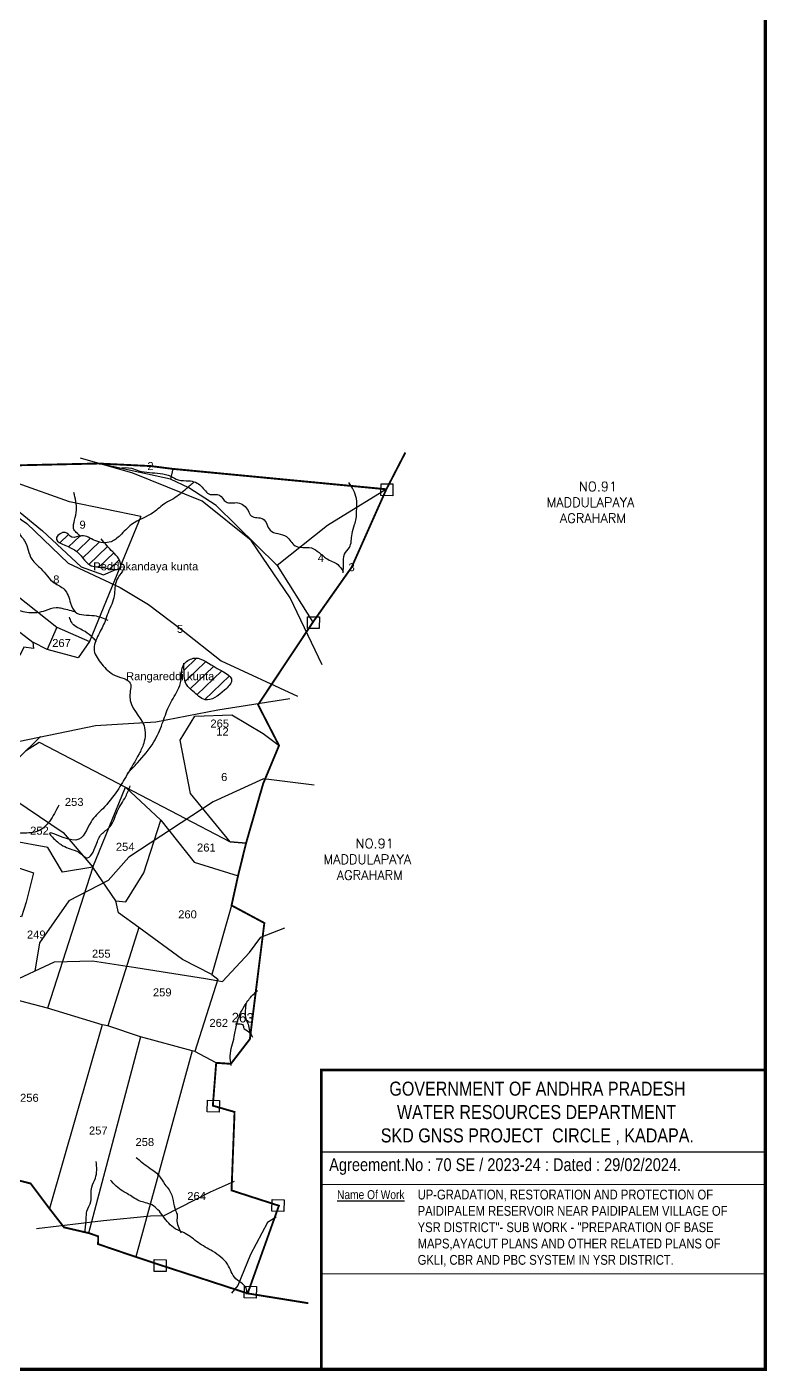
# Model space of a CAD drawing. Header units: inches. Extents: x 198573 to 203005, y 1622290 to 1626765.
# Drawn here: x 201433 to 203005, y 1622290 to 1625145 of the extents above; entities that cross this region are included whole.
import ezdxf
from ezdxf.enums import TextEntityAlignment as Align

# ---------------------------------------------------------------- set-up
doc = ezdxf.new("R2010")
doc.units = ezdxf.units.IN
doc.header["$LTSCALE"] = 15
doc.header["$MEASUREMENT"] = 0
for name, color, linetype in [('FRAME 025', 7, 'Continuous'), ('PAPER SIZE', 5, 'Continuous'), ('PLOT', 7, 'Continuous'), ('PLOT NO', 7, 'Continuous'), ('ROAD', 1, 'Continuous'), ('STREAM', 4, 'Continuous'), ('TEXT', 1, 'Continuous'), ('TITLEBLOCK', 7, 'Continuous'), ('VILLAGE BOUNDARY', 5, 'Continuous'), ('VILLAGE BOUNDARY STONES', 1, 'Continuous'), ('VILLAGE BOUNDRY', 5, 'Continuous')]:
    doc.layers.add(name, color=color, linetype=linetype)
doc.styles.add('ARIALN', font='ARIALN.TTF')
doc.styles.add('section', font='romant.shx', dxfattribs={"height": 2})
doc.styles.get("Standard").update_dxf_attribs({"font": 'arial.ttf'})
pattern_1 = [(43.9099, (193735.288, 1624458.895), (-13.092405, 13.600313), [])]

msp = doc.modelspace()

# ---------------------------------------------------------------- hatches: boundary and pattern name
at = {"layer": 'STREAM'}
h = msp.add_hatch(dxfattribs=at)
h.set_pattern_fill('ANSI31', color=256, scale=151.024149, angle=-1.0901)
h.set_pattern_definition(pattern_1)
edge = h.paths.add_edge_path()
edge.add_spline(control_points=[(201631.4, 1624006), (201630.6, 1624009.1), (201626.4, 1624019.5), (201613.2, 1624031), (201602.9, 1624042.5), (201597.1, 1624049.3)], knot_values=[50.633407, 50.633407, 50.633407, 50.633407, 51.480152, 53.429879, 56.073288, 56.073288, 56.073288, 56.073288], degree=3, periodic=0)
edge.add_spline(control_points=[(201597.1, 1624049.3), (201590.4, 1624049.5), (201573.1, 1624053.8), (201558.2, 1624065.5), (201547.2, 1624063.8), (201546.3, 1624063.6)], knot_values=[23.13359, 23.13359, 23.13359, 23.13359, 25.099448, 28.066508, 28.317706, 28.317706, 28.317706, 28.317706], degree=3, periodic=0)
edge.add_spline(control_points=[(201546.3, 1624063.6), (201540.2, 1624062.4), (201527.3, 1624056.3), (201514.7, 1624078.5), (201478.6, 1624050.8), (201544.1, 1624040), (201559, 1623997.4), (201594.3, 1623998), (201623.5, 1623990.3), (201629.2, 1623994.1)], knot_values=[28.317706, 28.317706, 28.317706, 28.317706, 30.116977, 31.88798, 33.969889, 38.510488, 43.090779, 46.320582, 49.14972, 49.14972, 49.14972, 49.14972], degree=3, periodic=0)
edge.add_line((201629.2, 1623994.1), (201630.2, 1623996.4))
edge.add_line((201630.2, 1623996.4), (201632.1, 1624001.2))
edge.add_spline(control_points=[(201632.1, 1624001.2), (201632.1, 1624002.7), (201631.8, 1624004.3), (201631.4, 1624006)], knot_values=[50.164414, 50.164414, 50.164414, 50.164414, 50.633407, 50.633407, 50.633407, 50.633407], degree=3, periodic=0)
h.paths.add_polyline_path([(201538.4, 1624046.3), (201564.3, 1624045.8), (201564.9, 1624076.7), (201539, 1624077.1)], flags=24)
h = msp.add_hatch(dxfattribs=at)
h.set_pattern_fill('ANSI31', color=256, scale=151.024149, angle=-1.0901)
h.set_pattern_definition(pattern_1)
edge = h.paths.add_edge_path()
edge.add_spline(control_points=[(201766.2, 1623790.8), (201770.4, 1623797.2), (201794.6, 1623812.5), (201825.7, 1623784.9), (201880.1, 1623763.4), (201846.8, 1623729.8), (201814.5, 1623705.3), (201788.5, 1623731.4), (201767.2, 1623748.7), (201766.5, 1623771.8), (201766.3, 1623786.3), (201766.2, 1623790.8)], knot_values=[26.350695, 26.350695, 26.350695, 26.350695, 28.670256, 33.445608, 38.191805, 40.673644, 45.232043, 48.370684, 50.2633, 53.274458, 54.614978, 54.614978, 54.614978, 54.614978], degree=3, periodic=0)

# ---------------------------------------------------------------- linework, layer by layer
at = {"layer": 'FRAME 025', "lineweight": -3}
for points, elevation in [([(202061.3, 1622755.3), (203004.5, 1622755.3)], 0.3), ([(202061.3, 1622686), (203003.1, 1622686.7)], 3.7), ([(202061.1, 1622497.2), (203004.1, 1622496.6)], 4.6)]:
    msp.add_lwpolyline(points, dxfattribs=dict(at, elevation=elevation))
at = {"layer": 'PAPER SIZE', "color": 5, "const_width": 5.62}
msp.add_lwpolyline([(203001.3, 1622293.3), (202058.3, 1622293.3), (202058.3, 1622929.1), (203001.3, 1622929.1)], close=True, dxfattribs=at)
at = {"layer": 'PLOT'}
for points in [[(202196.1, 1624162.9), (202070.9, 1624085.6), (201964.1, 1624000.9), (201834.6, 1624128.2), (201776.8, 1624165.8), (201737.9, 1624184.7), (201584.4, 1624217.6)], [(201742.8, 1624206.2), (201737.9, 1624184.7)], [(201674.3, 1624105.1), (201522.8, 1624136.2), (201412.3, 1624176.1), (201373.5, 1624149.7), (201465.6, 1624074.8), (201547.9, 1623998.4), (201595.2, 1623981.5), (201621.8, 1623992.4)], [(201674.3, 1624105.1), (201630.2, 1623996.4), (201565.3, 1623839.6), (201541.2, 1623804.7), (201475.7, 1623822.3), (201445, 1623838.4), (201447, 1623824.6), (201425.8, 1623827.7), (201417.5, 1623809.7), (201335.9, 1623819.2), (201331.1, 1623845.8), (201356.1, 1623857.3), (201385.3, 1623857.6), (201395.4, 1623876.4), (201445, 1623838.4)], [(201302.1, 1623946.2), (201320.5, 1624008.7), (201496, 1623869.8), (201565.3, 1623839.6)], [(201964.1, 1624000.9), (202040.1, 1623880.5)], [(201496, 1623869.8), (201475.7, 1623822.3)], [(201429.4, 1623607.5), (201458.4, 1623625.9), (201642.2, 1623530), (201864.7, 1623413.9), (201898.1, 1623411), (201864.7, 1623413.9), (201779.9, 1623516.6), (201758.1, 1623630.2), (201789.5, 1623680.6), (201867.8, 1623684), (201934.3, 1623644.2), (201968.2, 1623618.5)], [(201382.7, 1623519.2), (201509.8, 1623433.5), (201573, 1623360), (201642.2, 1623530)], [(201621.6, 1623288.6), (201642.9, 1623286.6), (201680.8, 1623348.5), (201717.4, 1623459.7), (201642.2, 1623530)], [(201717.4, 1623459.7), (201788.2, 1623370.7), (201881.1, 1623341.8)], [(201867.3, 1623279), (201825.6, 1623132.2), (201763.2, 1623164), (201670.6, 1623232.1), (201627, 1623262.9), (201621.6, 1623288.6), (201573, 1623360), (201508.3, 1623349.3), (201477.1, 1623402.3), (201399.9, 1623416.4)], [(201378.8, 1623370.8), (201446.5, 1623348.1), (201431.2, 1623285.8), (201421.1, 1623254.6), (201370, 1623269.2)], [(201573, 1623360), (201476.6, 1623060.4)], [(201670.6, 1623232.1), (201604.8, 1623023.4)], [(201825.6, 1623132.2), (201838.2, 1623122.1), (201789.3, 1622968.5)], [(201834.7, 1622944.6), (201789.3, 1622968.5), (201783.9, 1622970.1), (201674.1, 1622999.6), (201604.8, 1623023.4), (201592.3, 1623025.5), (201476.6, 1623060.4), (201403.3, 1623079.6), (201350.5, 1623092.1), (201319.6, 1623102.4), (201299.7, 1623104.4), (201259, 1623108.7), (201210.4, 1623112.5), (201031.1, 1623122.3), (200998.3, 1623097.8), (200909.2, 1623061.4), (200750.1, 1622980.6), (200670.1, 1622857)], [(201592.3, 1623025.5), (201480.4, 1622635.2)], [(201674.1, 1622999.6), (201563.4, 1622583.1)], [(201783.9, 1622970.1), (201664, 1622532.3)]]:
    msp.add_lwpolyline(points, dxfattribs=at)
at = {"layer": 'ROAD'}
for points in [[(200237.6, 1624235.7), (200256.1, 1624255.8), (200407.2, 1624259.5), (200516.1, 1624250.6), (200619.1, 1624241.1), (200822, 1624267.7), (200976.2, 1624236.9), (201069.2, 1624194.6), (201230.3, 1624200.7), (201350.2, 1624146), (201432.8, 1624090.4), (201520.2, 1624005.6), (201630.8, 1623954.5), (201691, 1623917.8), (201761, 1623865), (201845.3, 1623798.8), (202007.1, 1623723.1)], [(202059.9, 1623790), (201991.6, 1623932.4), (201909.3, 1624053.9), (201805.2, 1624137.9), (201657.5, 1624197.3), (201546.5, 1624229)], [(201991, 1623717.6), (201838.4, 1623693.6), (201706.7, 1623668.4), (201578.4, 1623660.3), (201397.4, 1623622.9), (201247.2, 1623693.2), (201130.6, 1623750.7), (200967.3, 1623827.6), (200847.4, 1623856), (200816.1, 1623868.2), (200787, 1623888.6), (200663.9, 1623917.8), (200470.7, 1623980.6), (200321.3, 1624017.8), (200262, 1624032.6), (200111.8, 1624097.1), (199972.1, 1624137.6), (199964.5, 1624141.7)], [(200494.6, 1622695), (200647.4, 1622848.3), (200701.2, 1622962), (200809.5, 1623034), (200883, 1623099.3), (200998.2, 1623152.7), (201102.6, 1623268.9), (201198.4, 1623357.7), (201316.4, 1623451.6), (201414.4, 1623591), (201461.5, 1623637.9)], [(202042.8, 1623534.4), (201935.5, 1623547.6), (201828, 1623499), (201649.4, 1623381.2), (201605.5, 1623332.2), (201522, 1623288.5), (201459.2, 1623199.5), (201449.5, 1623139.5)], [(201012.1, 1622764.8), (201090, 1622866.2), (201145.5, 1622934), (201190.7, 1622953.2), (201224.1, 1622954.2), (201274.9, 1623020.6), (201312.3, 1623061.6), (201394.2, 1623114.1), (201491.1, 1623158.8), (201571.8, 1623161.6), (201664, 1623147.3), (201811.9, 1623123.7), (201848.4, 1623117.4), (201905.4, 1623179), (201929.2, 1623211.4), (201980.4, 1623231.2)], [(201453.3, 1622593), (201595.7, 1622609.7), (201695.2, 1622619.4), (201723.9, 1622620.2), (201822.8, 1622670.7), (201873.4, 1622693.1)], [(201962.2, 1622616.5), (201943.6, 1622605.7), (201907.9, 1622537.8), (201880.7, 1622471.6), (201867, 1622455)]]:
    msp.add_lwpolyline(points, dxfattribs=at)
at = {"layer": 'STREAM'}
for points in [[(201627.6, 1624207.8), (201654.9, 1624207.7), (201670.6, 1624202.3), (201715.9, 1624196.7), (201738.2, 1624190.6), (201753.8, 1624182.7), (201776.9, 1624180.9), (201802.8, 1624169.8), (201821.8, 1624152), (201841.4, 1624150.6), (201855.6, 1624135.9), (201881, 1624134.2), (201902.3, 1624117.5), (201909.2, 1624106.4), (201934.1, 1624099.8), (201949.3, 1624076.2), (201983.7, 1624062.3), (202002.1, 1624042.8), (202036.8, 1624038.3), (202068.9, 1624015.9), (202092.8, 1624002.9), (202104.7, 1623987.2)], [(201377.5, 1624163.3), (201389.6, 1624154.2), (201388.3, 1624119.6), (201409.7, 1624100.8), (201415, 1624072.6), (201427.8, 1624053.3), (201443, 1624014.3), (201462.5, 1623994.3), (201490.8, 1623964.1), (201511.6, 1623950.8), (201525.5, 1623920.9), (201535.2, 1623902.3), (201575.8, 1623894.5), (201604.8, 1623884.8)], [(201788, 1624178.3), (201771.1, 1624163.7), (201743.8, 1624142.9), (201726.9, 1624133.5), (201701.5, 1624113.8), (201654.8, 1624087.9), (201630.6, 1624064.9), (201611.5, 1624051.5), (201577.1, 1624054), (201548.9, 1624064), (201528.4, 1624061.3), (201513.7, 1624071.4), (201495.8, 1624060.4), (201533.4, 1624034.4), (201566.3, 1624002.1), (201598.2, 1623995.7), (201631.4, 1623996.6), (201627.8, 1624015), (201615, 1624029.8), (201590.2, 1624057.4)], [(202104.3, 1623985.7), (202105.4, 1624003.3), (202107.5, 1624025.3), (202117.5, 1624039.2), (202123.2, 1624068), (202128.4, 1624087.9), (202132.3, 1624100.6), (202132.9, 1624115.5), (202132.5, 1624143.4), (202116.4, 1624177.4)], [(201547.3, 1624062.9), (201531.8, 1624079.9), (201534, 1624097.5), (201538, 1624118.5), (201532.3, 1624156)], [(201630.4, 1624006.4), (201637.7, 1624002.6), (201623.9, 1623971), (201618.3, 1623936.9), (201605.1, 1623900.7), (201598.6, 1623882.7), (201584.9, 1623854), (201575.6, 1623820.2), (201591.9, 1623791.5), (201620, 1623767.6), (201652.2, 1623751.1), (201651, 1623723.1), (201681.4, 1623660.3), (201680.7, 1623623.3), (201670.8, 1623600.7), (201645.7, 1623557.4)], [(201534.8, 1623902.6), (201503.9, 1623910.1), (201494.5, 1623911.2), (201471.6, 1623904.7), (201436.5, 1623900.7), (201420.8, 1623903.8), (201378.1, 1623916.9), (201353.6, 1623925.3), (201337.9, 1623928.4), (201305.4, 1623915.2), (201287.6, 1623910.8)], [(201580.6, 1623839.6), (201573.5, 1623846.9), (201556.1, 1623860.5), (201544.2, 1623867.1), (201531.4, 1623874.9), (201525, 1623886), (201522.9, 1623891.1)], [(201645.8, 1623559.2), (201667.7, 1623582.1), (201702.2, 1623626.1), (201720.2, 1623665.1), (201734, 1623701.3), (201752.5, 1623735.5), (201760.2, 1623757.8), (201765.8, 1623790.1), (201785.6, 1623803.8), (201830.3, 1623786.1), (201867.5, 1623756), (201852.4, 1623736.1), (201811.2, 1623715.8), (201785.2, 1623733.7), (201772, 1623747.4), (201766.4, 1623777.2), (201766.1, 1623793.5)], [(201645.7, 1623557.4), (201624.9, 1623523.3), (201593.6, 1623484.4), (201568.9, 1623456.8), (201536.5, 1623417.9), (201481, 1623431.8), (201497.4, 1623413.7), (201528.3, 1623397.8), (201548.3, 1623388.1), (201558.5, 1623380), (201579.8, 1623407.7), (201591.1, 1623430.2), (201608.7, 1623445.7), (201624.6, 1623478.4), (201642.5, 1623510.2), (201652.3, 1623532.7)], [(201500.3, 1623491.7), (201480.4, 1623457.5), (201457.3, 1623437.2), (201423.6, 1623432.4), (201390.4, 1623425.6), (201361.4, 1623408.4), (201314.4, 1623404.9), (201288.7, 1623401.9), (201255, 1623399.6), (201221.6, 1623380), (201206.7, 1623350.7), (201160.5, 1623288.6), (201140.8, 1623240.2), (201122.9, 1623205.4), (201090.1, 1623171), (201035.6, 1623136.5), (200978.5, 1623102.4), (200940.5, 1623101.1), (200884.6, 1623072.1), (200838.8, 1623051.7), (200706.7, 1623002.2), (200686.8, 1622941.4), (200660.7, 1622892), (200641.7, 1622856.8), (200602.9, 1622815.1), (200584.8, 1622799.2), (200557.4, 1622793.6), (200494.6, 1622812.6), (200431.1, 1622826.6), (200401.9, 1622848.4), (200367.7, 1622869.8), (200342.3, 1622886.1), (200320.7, 1622918.1), (200313.1, 1622959.7), (200301.1, 1622977.2), (200307.1, 1623007.2), (200309.6, 1623036.3), (200299.2, 1623059.7), (200290.3, 1623087.1), (200265.2, 1623116.2), (200242.5, 1623170.5), (200224.5, 1623187.1), (200181.5, 1623217.1), (200152.5, 1623224.5), (200150.3, 1623269.8), (200140.4, 1623296.1), (200134.2, 1623329.8), (200130.2, 1623353.1), (200128.1, 1623376.9), (200126.9, 1623392.2)], [(201866.7, 1622938.9), (201864.6, 1622959.6), (201873.1, 1623000.3), (201878.6, 1623028.2), (201894.7, 1623065.4), (201909.8, 1623086), (201922.1, 1623098.1)], [(201898.5, 1623072.1), (201896.3, 1623055.8), (201898.4, 1623036.1), (201903.4, 1623023.1), (201906.5, 1623008.9), (201911.9, 1622999.3)], [(201875.5, 1623027.6), (201883.2, 1623027.5), (201892, 1623024.2), (201892.6, 1623019.9), (201904.1, 1623010.2), (201907.6, 1623000.6)], [(201555.6, 1622583.2), (201558.6, 1622612.4), (201560.1, 1622629.2), (201568.5, 1622650.2), (201570.3, 1622680.6), (201578.1, 1622699.5), (201580, 1622735.1)], [(201664.6, 1622743.7), (201690.7, 1622723.1), (201713.4, 1622705), (201725.8, 1622686.1), (201734.9, 1622674.6), (201743.3, 1622651.9), (201748.3, 1622630.7), (201752.1, 1622620.3), (201751.4, 1622612), (201760.2, 1622583.4)], [(201899.1, 1622453.5), (201899.3, 1622463.3), (201876.7, 1622485.8), (201858.6, 1622516.6), (201827.2, 1622544.2), (201796.1, 1622562.9), (201769, 1622582.1), (201747.6, 1622592.3), (201722.1, 1622618.8), (201698, 1622642.8), (201671.2, 1622651.6), (201646.4, 1622666.3), (201636.2, 1622671.9), (201610.1, 1622695.5)]]:
    msp.add_spline(points, degree=3, dxfattribs=at)
at = {"layer": 'VILLAGE BOUNDARY', "const_width": 4}
msp.add_lwpolyline([(201253.1, 1624210.2), (201584.4, 1624217.6), (201695.2, 1624212.2), (201742.8, 1624206.2), (202196.1, 1624162.9), (202236.5, 1624241), (202196.1, 1624162.9), (202122.4, 1623997.3), (202040.1, 1623880.5), (201923.6, 1623705.2), (201968.2, 1623618.5), (201934.4, 1623537.4), (201898.1, 1623411), (201881.1, 1623341.8), (201867.3, 1623279), (201937, 1623241.6), (201906.2, 1622994.9), (201865.8, 1622942.4), (201834.7, 1622944.6), (201827.6, 1622853.6), (201873.7, 1622840.2), (201867.3, 1622673.6), (201967.9, 1622641.1), (201901.5, 1622454.8), (202030.4, 1622434), (201901.5, 1622454.8), (201720.3, 1622513.7), (201664, 1622532.3), (201583.8, 1622559.6), (201584.1, 1622576.1), (201563.4, 1622583.1), (201511.5, 1622595.1), (201480.4, 1622635.2), (201440.5, 1622688.3), (201300.5, 1622723.9)], dxfattribs=at)
at = {"layer": 'VILLAGE BOUNDARY STONES'}
for points in [[(202184.8, 1624174.6), (202210.2, 1624174.1), (202209.7, 1624149.3), (202184.3, 1624149.8)], [(202028.8, 1623892.2), (202054.2, 1623891.8), (202053.7, 1623866.9), (202028.3, 1623867.4)], [(201816.2, 1622865.4), (201841.6, 1622864.9), (201841.1, 1622840.1), (201815.7, 1622840.5)], [(201953.4, 1622654), (201978.8, 1622653.5), (201978.4, 1622628.7), (201953, 1622629.2)], [(201703.1, 1622526.5), (201728.5, 1622526.1), (201728.1, 1622501.2), (201702.7, 1622501.7)], [(201894.8, 1622470.1), (201920.2, 1622469.6), (201919.7, 1622444.8), (201894.3, 1622445.3)]]:
    msp.add_lwpolyline(points, close=True, dxfattribs=at)
at = {"layer": 'VILLAGE BOUNDRY', "const_width": 7}
msp.add_lwpolyline([(198576.9, 1626337.9), (203001.3, 1626337.9), (203001.3, 1622293.3), (198576.9, 1622293.3)], close=True, dxfattribs=at)

# ---------------------------------------------------------------- texts
at = {"layer": 'PLOT NO'}
for s, p in [('2', (201695.2, 1624212.2)), ('9', (201551, 1624087.7)), ('4', (202057, 1624017.2)), ('Peddakandaya kunta', (201685.1, 1623999.2)), ('3', (202122.4, 1623997.3)), ('8', (201495.1, 1623971.4)), ('5', (201757.9, 1623866.3)), ('267', (201506.2, 1623836.4)), ('Rangareddi kunta', (201737, 1623765.9)), ('265', (201842.2, 1623665.3)), ('12', (201848, 1623648)), ('6', (201851.8, 1623551.7)), ('253', (201533.1, 1623498.8)), ('252', (201459.3, 1623437.7)), ('254', (201641.4, 1623403.4)), ('261', (201813.8, 1623401.9)), ('260', (201773.8, 1623260)), ('249', (201452.6, 1623217.1)), ('255', (201590.6, 1623176.4)), ('259', (201720.1, 1623094.3)), ('262', (201840.1, 1623029.4)), ('256', (201437.9, 1622870.3)), ('257', (201584.3, 1622800.8)), ('258', (201683.1, 1622776.4)), ('264', (201793.1, 1622661.7))]:
    msp.add_text(s, height=17, dxfattribs=at).set_placement(p, align=Align.MIDDLE_CENTER)
msp.add_text('263', height=20.14, rotation=358.9099, dxfattribs=at).set_placement((201891, 1623040.4), align=Align.MIDDLE_CENTER)
at = {"layer": 'TEXT', "char_height": 20.137, "width": 326.02, "attachment_point": 1, "style": 'section'}
for insert in [(202485.1, 1624178.7), (202011.1, 1623420.4)]:
    msp.add_mtext('\\pi119.86044;NO.91 \\P\\pi51.30027;MADDULAPAYA \\P\\pi79.58733;AGRAHARM', dxfattribs=dict(at, insert=insert))
at = {"layer": 'TITLEBLOCK', "extrusion": (0.000201441, 0.004807, 0.999988), "style": 'ARIALN'}
msp.add_text('%%UName Of Work', height=18.913, rotation=359.9999, dxfattribs=at).set_placement((202091.4, 1622636.2, 7841.8))
at = {"layer": 'TITLEBLOCK', "extrusion": (0.000201441, 0.004807, 0.999988), "attachment_point": 1, "text_direction": (1, -1e-06, -0.000201), "style": 'ARIALN'}
for s, insert, char_height, width in [('\\pi34.18019;GOVERNMENT OF ANDHRA PRADESH  \\P\\pi50.37781;WATER RESOURCES DEPARTMENT      \\P\\pi15.97184;SKD GNSS PROJECT  CIRCLE , KADAPA.', (202168.3, 1622904.6, -4.3), 29.775, 692.705), ('Agreement.No : 70 SE / 2023-24 : Dated : 29/02/2024.', (202074.7, 1622741.8, -1.2), 27.045, 872.986), ('UP-GRADATION, RESTORATION AND PROTECTION OF PAIDIPALEM RESERVOIR NEAR PAIDIPALEM VILLAGE OF YSR DISTRICT"- SUB WORK - "PREPARATION OF BASE MAPS,AYACUT PLANS AND OTHER RELATED PLANS OF GKLI, CBR AND PBC SYSTEM IN YSR DISTRICT.', (202262.6, 1622675.2, -0.7), 20.804, 671.528)]:
    msp.add_mtext(s, dxfattribs=dict(at, insert=insert, char_height=char_height, width=width))

doc.saveas('drawing.dxf')
